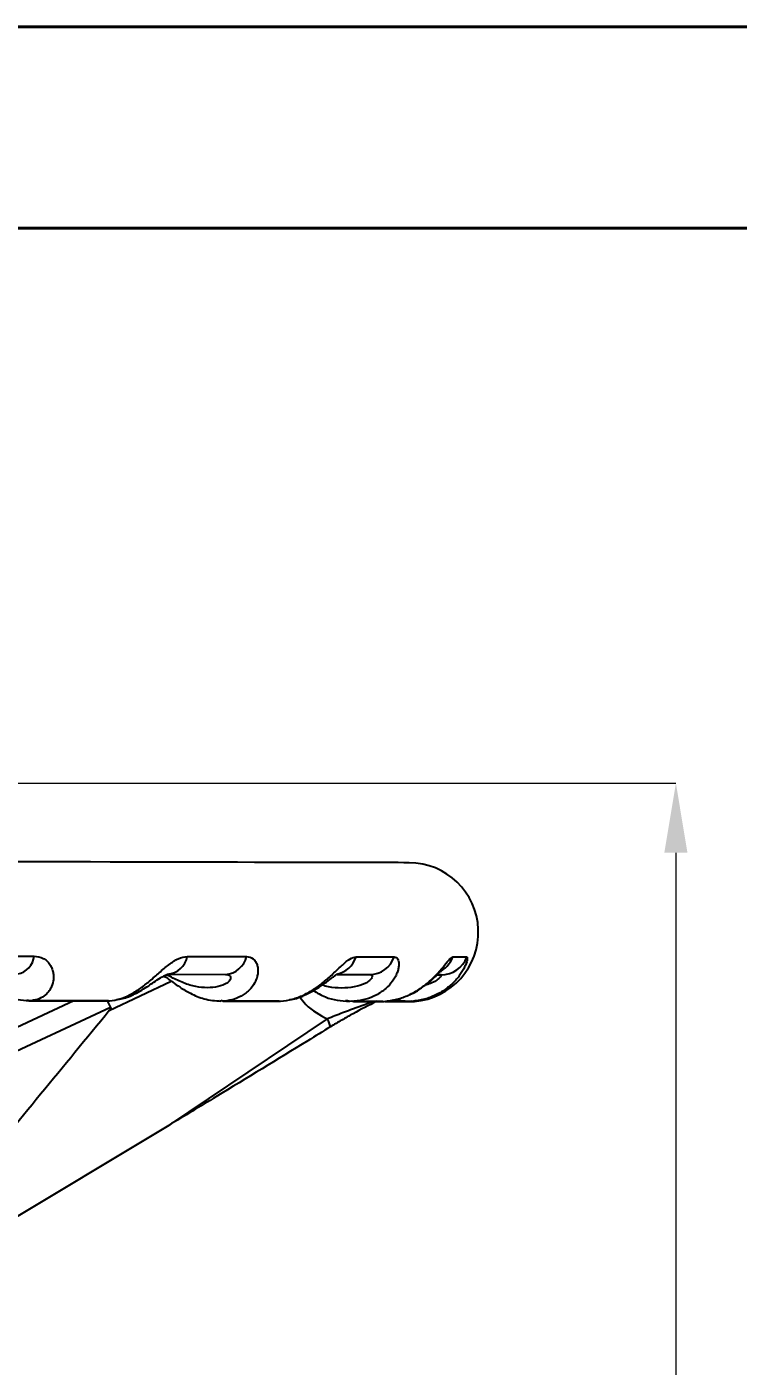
# Model space of a CAD drawing. Header units: millimetres. Extents: x 2180 to 4616, y 795 to 2518.
# Drawn here: x 2918.4 to 3020.9, y 2325.1 to 2518 of the extents above; entities that cross this region are included whole.
import ezdxf

# ---------------------------------------------------------------- set-up
doc = ezdxf.new("R2010")
doc.units = ezdxf.units.MM
for name, color, linetype, lineweight in [('AM_5', 3, 'Continuous', 25), ('AM_BOR', 7, 'Continuous', 50), ('粗实线', 7, 'Continuous', 40)]:
    doc.layers.add(name, color=color, linetype=linetype, lineweight=lineweight)
doc.styles.add('SLDTEXTSTYLE1', font='txt.shx', dxfattribs={"width": 0.7, "bigfont": 'gbcbig.shx'})
doc.dimstyles.new('SLDDIMSTYLE12$0', dxfattribs={"dimtxt": 12, "dimasz": 10, "dimexe": 0, "dimexo": 0.0625, "dimgap": 0.875, "dimtad": 1, "dimdec": 1, "dimlfac": 1.8, "dimrnd": 1e-09, "dimzin": 12, "dimdsep": 46, "dimtxsty": 'SLDTEXTSTYLE1', "dimcen": 0.09, "dimdle": 8.16, "dimclrd": 3, "dimclre": 3, "dimadec": 0, "dimazin": 3, "dimtfac": 1, "dimtdec": 1, "dimtofl": 0, "dimtmove": 0, "dimatfit": 3, "dimfxl": 0, "dimfrac": 2, "dimtolj": 1, "dimlwd": 5, "dimlwe": 5, "dimarcsym": 0})

# ---------------------------------------------------------------- blocks, each defined once
blk = doc.blocks.new('*D48')
at = {"layer": 'AM_5', "color": 3, "lineweight": 5, "transparency": 16777216}
blk.add_line((2828.02, 2409.03), (3011.92, 2409.03), dxfattribs=at)
at = {"layer": 'AM_5', "color": 3, "linetype": 'Continuous', "lineweight": 5, "transparency": 16777216}
for p, q in [((3011.92, 2399.03), (3011.92, 2120.29)), ((2875.09, 2110.29), (3011.92, 2110.29))]:
    blk.add_line(p, q, dxfattribs=at)
at = {"layer": 'AM_5', "color": 3, "transparency": 16777216}
for points in [[(3010.25, 2399.03), (3013.58, 2399.03), (3011.92, 2409.03)], [(3010.25, 2120.29), (3013.58, 2120.29), (3011.92, 2110.29)]]:
    blk.add_solid(points, dxfattribs=at)
at = {"layer": 'Defpoints', "color": 0, "transparency": 16777216}
for p in [(2827.96, 2409.03), (2875.03, 2110.29), (3011.92, 2110.29)]:
    blk.add_point(p, dxfattribs=at)
at = {"layer": 'AM_5', "color": 0, "transparency": 16777216, "insert": (3005.04, 2259.66), "char_height": 12, "attachment_point": 5, "rotation": 90, "style": 'SLDTEXTSTYLE1'}
blk.add_mtext('\\A1;350', dxfattribs=at)
blk = doc.blocks.new('rA3')
at = {"layer": '粗实线'}
for p, q in [((753.384, 421.26), (333.384, 421.26)), ((748.384, 416.26), (358.384, 416.26))]:
    blk.add_line(p, q, dxfattribs=at)

msp = doc.modelspace()

# ---------------------------------------------------------------- linework, layer by layer
at = {"color": 7, "linetype": 'Continuous', "lineweight": 25}
for p, q in [((2930.321, 2376.298), (2939.241, 2380.535)), ((2938.719, 2381.534), (2947.055, 2381.517)), ((2963.129, 2381.482), (2967.848, 2381.472)), ((2977.501, 2381.452), (2978.096, 2381.451)), ((2978.096, 2381.451), (2977.501, 2381.452)), ((2925.228, 2377.713), (2904.389, 2368.004)), ((2930.505, 2376.767), (2906.4, 2365.533)), ((2918.449, 2377.798), (2919.088, 2377.726)), ((2918.941, 2377.717), (2918.449, 2377.798)), ((2930.023, 2377.704), (2930.505, 2376.767)), ((2946.686, 2377.66), (2946.237, 2377.712)), ((2946.376, 2377.738), (2946.864, 2377.671)), ((2946.686, 2377.66), (2946.376, 2377.738)), ((2964.66, 2377.69), (2964.353, 2377.718)), ((2964.838, 2377.674), (2964.66, 2377.69)), ((2965.366, 2377.625), (2964.838, 2377.674)), ((2965.25, 2377.698), (2965.556, 2377.637)), ((2965.366, 2377.625), (2965.25, 2377.698)), ((2971.313, 2377.864), (2973.101, 2377.597)), ((2973.446, 2377.596), (2971.826, 2377.732)), ((2972.146, 2377.684), (2972.672, 2377.683)), ((2972.858, 2377.621), (2972.942, 2377.621)), ((2973.695, 2377.614), (2973.764, 2377.68)), ((2973.764, 2377.68), (2973.878, 2377.626)), ((2938.872, 2359.762), (2961.724, 2375.096)), ((2938.872, 2359.762), (2894.894, 2333.337))]:
    msp.add_line(p, q, dxfattribs=at)
at = {"color": 7, "linetype": 'Continuous', "lineweight": 25, "flags": 128}
for points in [[(2973.488, 2397.596), (2973.3, 2397.597), (2972.735, 2397.598), (2971.795, 2397.6), (2970.482, 2397.603), (2968.799, 2397.606), (2966.75, 2397.611), (2964.34, 2397.616), (2961.574, 2397.622), (2958.46, 2397.629), (2955.004, 2397.636), (2951.214, 2397.644), (2947.1, 2397.653), (2942.671, 2397.663), (2937.938, 2397.673), (2932.911, 2397.684), (2927.602, 2397.695), (2922.025, 2397.707), (2916.191, 2397.719), (2910.115, 2397.732), (2903.812, 2397.746), (2903.424, 2397.747)], [(2973.488, 2397.596), (2973.312, 2397.597), (2972.784, 2397.598), (2971.904, 2397.599), (2970.676, 2397.602), (2969.102, 2397.605), (2967.184, 2397.609), (2964.928, 2397.614), (2962.339, 2397.62), (2959.421, 2397.626), (2956.182, 2397.633), (2952.628, 2397.64), (2948.768, 2397.649), (2944.61, 2397.657), (2940.163, 2397.667), (2935.436, 2397.677), (2930.441, 2397.688), (2925.187, 2397.699), (2919.688, 2397.711), (2913.954, 2397.723)], [(2908.474, 2384.175), (2909.886, 2384.172), (2911.287, 2384.169), (2912.679, 2384.166), (2914.061, 2384.163), (2915.432, 2384.16), (2916.793, 2384.157), (2918.143, 2384.155), (2919.482, 2384.152)], [(2941.553, 2384.105), (2942.666, 2384.102), (2943.765, 2384.1), (2944.851, 2384.098), (2945.924, 2384.095), (2946.983, 2384.093), (2948.028, 2384.091), (2949.06, 2384.089), (2950.078, 2384.086)], [(2965.879, 2384.053), (2966.617, 2384.051), (2967.339, 2384.05), (2968.046, 2384.048), (2968.736, 2384.047), (2969.411, 2384.045), (2970.07, 2384.044), (2970.713, 2384.043), (2971.339, 2384.041)], [(2979.795, 2384.023), (2980.107, 2384.023), (2980.403, 2384.022), (2980.681, 2384.021), (2980.943, 2384.021), (2981.187, 2384.02), (2981.414, 2384.02), (2981.625, 2384.019), (2981.818, 2384.019)], [(2918.734, 2377.713), (2919.39, 2377.711), (2920.043, 2377.71), (2920.693, 2377.708), (2921.34, 2377.707), (2921.983, 2377.706), (2922.623, 2377.704), (2923.26, 2377.703), (2923.893, 2377.702)], [(2923.893, 2377.702), (2924.674, 2377.7), (2925.449, 2377.698), (2926.219, 2377.697), (2926.983, 2377.695), (2927.743, 2377.693), (2928.497, 2377.692), (2929.246, 2377.69), (2929.99, 2377.689)], [(2946.658, 2377.653), (2947.436, 2377.651), (2948.494, 2377.649), (2949.533, 2377.647), (2950.551, 2377.645), (2951.549, 2377.643), (2952.526, 2377.641), (2953.482, 2377.639), (2954.418, 2377.637)], [(2965.49, 2377.613), (2965.517, 2377.613), (2966.114, 2377.612), (2966.688, 2377.61), (2967.239, 2377.609), (2967.767, 2377.608), (2968.271, 2377.607), (2968.753, 2377.606), (2969.212, 2377.605)], [(2970.04, 2377.604), (2970.462, 2377.603), (2971.371, 2377.601), (2972.117, 2377.599), (2972.698, 2377.598), (2973.113, 2377.597), (2973.133, 2377.597)], [(2973.094, 2377.597), (2973.176, 2377.597), (2973.248, 2377.597), (2973.308, 2377.597), (2973.358, 2377.596), (2973.396, 2377.596), (2973.424, 2377.596), (2973.44, 2377.596), (2973.446, 2377.596)]]:
    msp.add_lwpolyline(points, dxfattribs=at)
at = {"color": 7, "linetype": 'Continuous', "lineweight": 25}
for centre, radius, start, end in [((2973.467, 2387.596), 10, 274.38231, 89.87751), ((2916.614, 2384.413), 2.88, 280.39224, 354.78917), ((2938.419, 2384.713), 3.193, 275.38119, 349.01323), ((2946.828, 2384.846), 3.338, 273.90363, 346.83852), ((2962.321, 2385.192), 3.737, 281.75509, 342.25437), ((2967.78, 2385.221), 3.75, 271.03871, 341.65604), ((2976.077, 2385.41), 3.968, 294.95163, 339.53502), ((2978.098, 2385.428), 3.978, 269.96866, 339.24884), ((2973.467, 2387.596), 10, 269.87751, 273.21723), ((2958.546, 2373.199), 3.702, 11.90683, 30.83204)]:
    msp.add_arc(centre, radius, start, end, dxfattribs=at)
for points, knots in [([(2919.482, 2384.152), (2919.949, 2384.085), (2920.645, 2383.984), (2921.348, 2383.449), (2921.765, 2382.961), (2922.067, 2382.392), (2922.245, 2381.793), (2922.308, 2381.173), (2922.248, 2380.385), (2921.991, 2379.644), (2921.572, 2379.003), (2921.049, 2378.451), (2920.247, 2377.924), (2919.481, 2377.793), (2919.088, 2377.726)], [0, 0, 0, 0, 0.1244795, 0.1858912, 0.249872, 0.3110952, 0.3752088, 0.436224, 0.5001105, 0.6195221, 0.6833857, 0.7502835, 0.8719702, 1, 1, 1, 1]), ([(2930.39, 2377.703), (2930.87, 2377.772), (2931.807, 2377.906), (2933.279, 2378.537), (2934.487, 2379.283), (2935.439, 2379.995), (2936.132, 2380.556), (2936.819, 2381.145), (2937.746, 2381.96), (2938.891, 2382.941), (2940.275, 2383.9), (2941.128, 2384.036), (2941.553, 2384.105)], [0, 0, 0, 0, 0.1280123, 0.2496484, 0.3801598, 0.4412035, 0.4997139, 0.5635725, 0.6245757, 0.7496418, 0.8750168, 1, 1, 1, 1]), ([(2950.078, 2384.086), (2950.421, 2384.02), (2950.933, 2383.922), (2951.383, 2383.392), (2951.614, 2382.909), (2951.731, 2382.344), (2951.729, 2381.75), (2951.614, 2381.134), (2951.325, 2380.349), (2950.839, 2379.609), (2950.191, 2378.968), (2949.438, 2378.415), (2948.349, 2377.882), (2947.367, 2377.742), (2946.864, 2377.671)], [0, 0, 0, 0, 0.1244747, 0.1859038, 0.2498832, 0.3111024, 0.3751949, 0.4362198, 0.5001014, 0.6195285, 0.6833831, 0.7502623, 0.8718892, 1, 1, 1, 1]), ([(2954.976, 2377.656), (2955.543, 2377.729), (2956.648, 2377.872), (2958.32, 2378.51), (2959.642, 2379.258), (2960.642, 2379.969), (2961.348, 2380.529), (2962.023, 2381.115), (2962.899, 2381.926), (2963.905, 2382.899), (2965.001, 2383.849), (2965.587, 2383.985), (2965.879, 2384.053)], [0, 0, 0, 0, 0.12809559, 0.24966876, 0.38015048, 0.4411948, 0.49971785, 0.5635707, 0.62458364, 0.74964208, 0.87501071, 1, 1, 1, 1]), ([(2971.339, 2384.041), (2971.537, 2383.976), (2971.832, 2383.879), (2972, 2383.356), (2972.032, 2382.878), (2971.957, 2382.319), (2971.779, 2381.729), (2971.495, 2381.117), (2970.999, 2380.337), (2970.32, 2379.599), (2969.49, 2378.957), (2968.563, 2378.401), (2967.265, 2377.862), (2966.136, 2377.713), (2965.556, 2377.637)], [0, 0, 0, 0, 0.124469, 0.1859179, 0.249896, 0.31111, 0.3751779, 0.4362152, 0.5000928, 0.6195356, 0.6833787, 0.7502352, 0.8717997, 1, 1, 1, 1]), ([(2969.919, 2377.63), (2970.532, 2377.708), (2971.726, 2377.86), (2973.477, 2378.507), (2974.817, 2379.258), (2975.793, 2379.968), (2976.462, 2380.526), (2977.078, 2381.109), (2977.84, 2381.916), (2978.637, 2382.881), (2979.371, 2383.821), (2979.654, 2383.956), (2979.795, 2384.023)], [0, 0, 0, 0, 0.1281848, 0.2496943, 0.3801403, 0.4411842, 0.4997204, 0.5635686, 0.6245937, 0.7496429, 0.875004, 1, 1, 1, 1]), ([(2981.818, 2384.019), (2981.857, 2383.953), (2981.937, 2383.82), (2981.711, 2383.044), (2981.37, 2382.318), (2981.028, 2381.732), (2980.595, 2381.125), (2979.929, 2380.348), (2979.104, 2379.612), (2978.149, 2378.97), (2977.11, 2378.411), (2975.693, 2377.866), (2974.494, 2377.707), (2973.878, 2377.626)], [0, 0, 0, 0, 0.1245156, 0.2495944, 0.3108279, 0.374896, 0.4359736, 0.4998758, 0.6193832, 0.6832396, 0.7500985, 0.8716543, 1, 1, 1, 1]), ([(2909.901, 2381.596), (2910.001, 2381.588), (2910.192, 2381.572), (2910.619, 2381.425), (2911.14, 2381.169), (2911.849, 2380.741), (2912.666, 2380.182), (2913.978, 2379.288), (2915.439, 2378.447), (2917.208, 2377.825), (2918.226, 2377.752), (2918.768, 2377.712)], [0, 0, 0, 0, 0.0777037, 0.1483677, 0.214032, 0.2764184, 0.3843681, 0.4692883, 0.6935309, 0.8367965, 1, 1, 1, 1]), ([(2931.391, 2377.897), (2931.668, 2377.927), (2932.527, 2378.021), (2934.092, 2378.718), (2935.585, 2379.6), (2936.82, 2380.442), (2937.572, 2380.948), (2938.192, 2381.31), (2938.618, 2381.51), (2938.957, 2381.606), (2939.077, 2381.584), (2939.14, 2381.572)], [0, 0, 0, 0, 0.0899247, 0.2789122, 0.5096722, 0.5968017, 0.7160872, 0.7813852, 0.8495991, 0.9218501, 1, 1, 1, 1]), ([(2938.157, 2381.282), (2938.173, 2381.272), (2938.308, 2381.19), (2938.765, 2380.879), (2939.521, 2380.333), (2940.614, 2379.567), (2942.114, 2378.683), (2944.097, 2377.849), (2945.579, 2377.723), (2946.383, 2377.654)], [0, 0, 0, 0, 0.011447, 0.0948112, 0.1948902, 0.3296954, 0.5082648, 0.7331009, 1, 1, 1, 1]), ([(2947.055, 2381.517), (2947.241, 2381.493), (2947.612, 2381.444), (2947.851, 2381.085), (2947.726, 2380.644), (2947.148, 2380.115), (2946.004, 2379.693), (2944.444, 2379.538), (2942.78, 2379.697), (2941.317, 2380.124), (2940.117, 2380.667), (2939.256, 2381.096), (2938.703, 2381.382), (2938.47, 2381.422), (2938.456, 2381.424)], [0, 0, 0, 0, 0.066471, 0.1330822, 0.1964075, 0.2656904, 0.3982655, 0.5312595, 0.6642517, 0.7969668, 0.863312, 0.929517, 0.9957353, 1, 1, 1, 1]), ([(2956.264, 2377.879), (2956.439, 2377.898), (2957.247, 2377.985), (2958.816, 2378.652), (2960.418, 2379.568), (2961.692, 2380.49), (2962.402, 2381.035), (2962.875, 2381.388), (2963.114, 2381.551), (2963.127, 2381.561), (2963.132, 2381.566)], [0, 0, 0, 0, 0.0570143, 0.2628766, 0.5254855, 0.6283987, 0.7703269, 0.848121, 0.9294361, 1, 1, 1, 1]), ([(2967.848, 2381.472), (2967.957, 2381.448), (2968.175, 2381.401), (2968.172, 2381.042), (2967.822, 2380.601), (2966.988, 2380.074), (2965.585, 2379.648), (2963.772, 2379.509), (2962.203, 2379.593), (2961.27, 2379.878), (2960.962, 2379.972)], [0, 0, 0, 0, 0.0910879, 0.1823679, 0.2691451, 0.3640862, 0.5457592, 0.7280061, 0.9102507, 1, 1, 1, 1]), ([(2973.544, 2378.604), (2973.645, 2378.64), (2974.361, 2378.897), (2975.434, 2379.643), (2976.635, 2380.592), (2977.372, 2381.309), (2977.674, 2381.636), (2977.775, 2381.757), (2977.747, 2381.762), (2977.739, 2381.764)], [0, 0, 0, 0, 0.04742638, 0.33805218, 0.580682, 0.7823519, 0.87500407, 0.96508418, 1, 1, 1, 1]), ([(2978.096, 2381.451), (2978.12, 2381.427), (2978.17, 2381.38), (2977.927, 2381.02), (2977.37, 2380.586), (2976.648, 2380.185), (2976.058, 2380.043), (2975.791, 2379.978)], [0, 0, 0, 0, 0.2059324, 0.4122991, 0.608486, 0.8231296, 1, 1, 1, 1]), ([(2957.733, 2378.287), (2958.024, 2377.904), (2959.092, 2376.501), (2960.616, 2375.687), (2961.724, 2375.096)], [0, 0, 0, 0, 0.2731725, 1, 1, 1, 1]), ([(2959.668, 2379.207), (2960.249, 2378.856), (2961.849, 2377.887), (2963.721, 2377.72), (2964.915, 2377.614)], [0, 0, 0, 0, 0.3626362, 1, 1, 1, 1]), ([(2930.321, 2376.298), (2923.727, 2368.26), (2911.952, 2353.907), (2900.106, 2339.622), (2894.894, 2333.337)], [0, 0, 0, 0, 0.5600004, 1, 1, 1, 1]), ([(2930.221, 2377.693), (2928.41, 2377.697), (2924.781, 2377.705), (2920.889, 2377.713), (2918.941, 2377.717)], [0, 0, 0, 0, 0.499408, 1, 1, 1, 1]), ([(2919.088, 2377.726), (2921.035, 2377.722), (2924.935, 2377.714), (2928.57, 2377.707), (2930.39, 2377.703)], [0, 0, 0, 0, 0.4994067, 1, 1, 1, 1]), ([(2930.505, 2376.767), (2930.511, 2376.748), (2930.526, 2376.702), (2930.512, 2376.604), (2930.448, 2376.462), (2930.37, 2376.361), (2930.321, 2376.298)], [0, 0, 0, 0, 0.1147934, 0.2642503, 0.5426543, 1, 1, 1, 1]), ([(2954.785, 2377.645), (2953.518, 2377.647), (2950.982, 2377.652), (2948.119, 2377.658), (2946.686, 2377.66)], [0, 0, 0, 0, 0.4994071, 1, 1, 1, 1]), ([(2946.864, 2377.671), (2948.296, 2377.668), (2951.164, 2377.663), (2953.704, 2377.658), (2954.976, 2377.656)], [0, 0, 0, 0, 0.4994057, 1, 1, 1, 1]), ([(2968.371, 2377.611), (2967.263, 2377.201), (2965.399, 2376.512), (2963.15, 2375.69), (2962.084, 2375.246), (2961.724, 2375.096)], [0, 0, 0, 0, 0.492155, 0.828466, 1, 1, 1, 1]), ([(2968.806, 2377.634), (2967.679, 2377.048), (2965.997, 2376.174), (2963.747, 2374.914), (2962.7, 2374.283), (2962.168, 2373.963)], [0, 0, 0, 0, 0.49999808, 0.74615361, 1, 1, 1, 1]), ([(2969.726, 2377.618), (2969.092, 2377.619), (2967.822, 2377.621), (2966.186, 2377.624), (2965.366, 2377.625)], [0, 0, 0, 0, 0.4994059, 1, 1, 1, 1]), ([(2965.556, 2377.637), (2966.375, 2377.636), (2968.013, 2377.633), (2969.283, 2377.631), (2969.919, 2377.63)], [0, 0, 0, 0, 0.4994045, 1, 1, 1, 1]), ([(2973.695, 2377.614), (2972.774, 2377.567), (2971.845, 2377.52), (2970.994, 2377.827), (2970.986, 2377.83)], [0, 0, 0, 0, 0.99151689, 1, 1, 1, 1]), ([(2973.107, 2377.62), (2973.272, 2377.619), (2973.516, 2377.619), (2973.613, 2377.618), (2973.644, 2377.618)], [0, 0, 0, 0, 0.67522146, 1, 1, 1, 1]), ([(2974.032, 2377.615), (2974.042, 2377.615), (2974.088, 2377.614), (2973.865, 2377.614), (2973.695, 2377.614)], [0, 0, 0, 0, 0.2371963, 1, 1, 1, 1]), ([(2973.878, 2377.626), (2974.1, 2377.626), (2974.336, 2377.626), (2974.241, 2377.627), (2974.235, 2377.627)], [0, 0, 0, 0, 0.9381848, 1, 1, 1, 1]), ([(2962.168, 2373.963), (2961.077, 2373.292), (2955.624, 2369.938), (2947.854, 2365.202), (2941.144, 2361.138), (2938.872, 2359.762)], [0, 0, 0, 0, 0.1418804, 0.7094415, 1, 1, 1, 1])]:
    msp.add_open_spline(points, degree=3, knots=knots, dxfattribs=at)

# ---------------------------------------------------------------- block references
at = {"layer": 'AM_BOR', "xscale": 5.80078125, "yscale": 5.80078125, "zscale": 5.80078125}
msp.add_blockref('rA3', (245.962, 74.322), dxfattribs=at)

# ---------------------------------------------------------------- dimensions: what is measured, and where the dimension line sits
at = {"layer": 'AM_5'}
dim = msp.add_linear_dim(base=(3011.916, 2110.286), p1=(2827.961, 2409.027), p2=(2875.028, 2110.286), angle=90, text='350', dimstyle='SLDDIMSTYLE12$0', override={"dimlfac": 1, "dimpost": ''}, dxfattribs=at)
dim.commit()
dim.dimension.update_dxf_attribs({"geometry": '*D48', "text_midpoint": (3005.041, 2259.657)})

doc.saveas('drawing.dxf')
